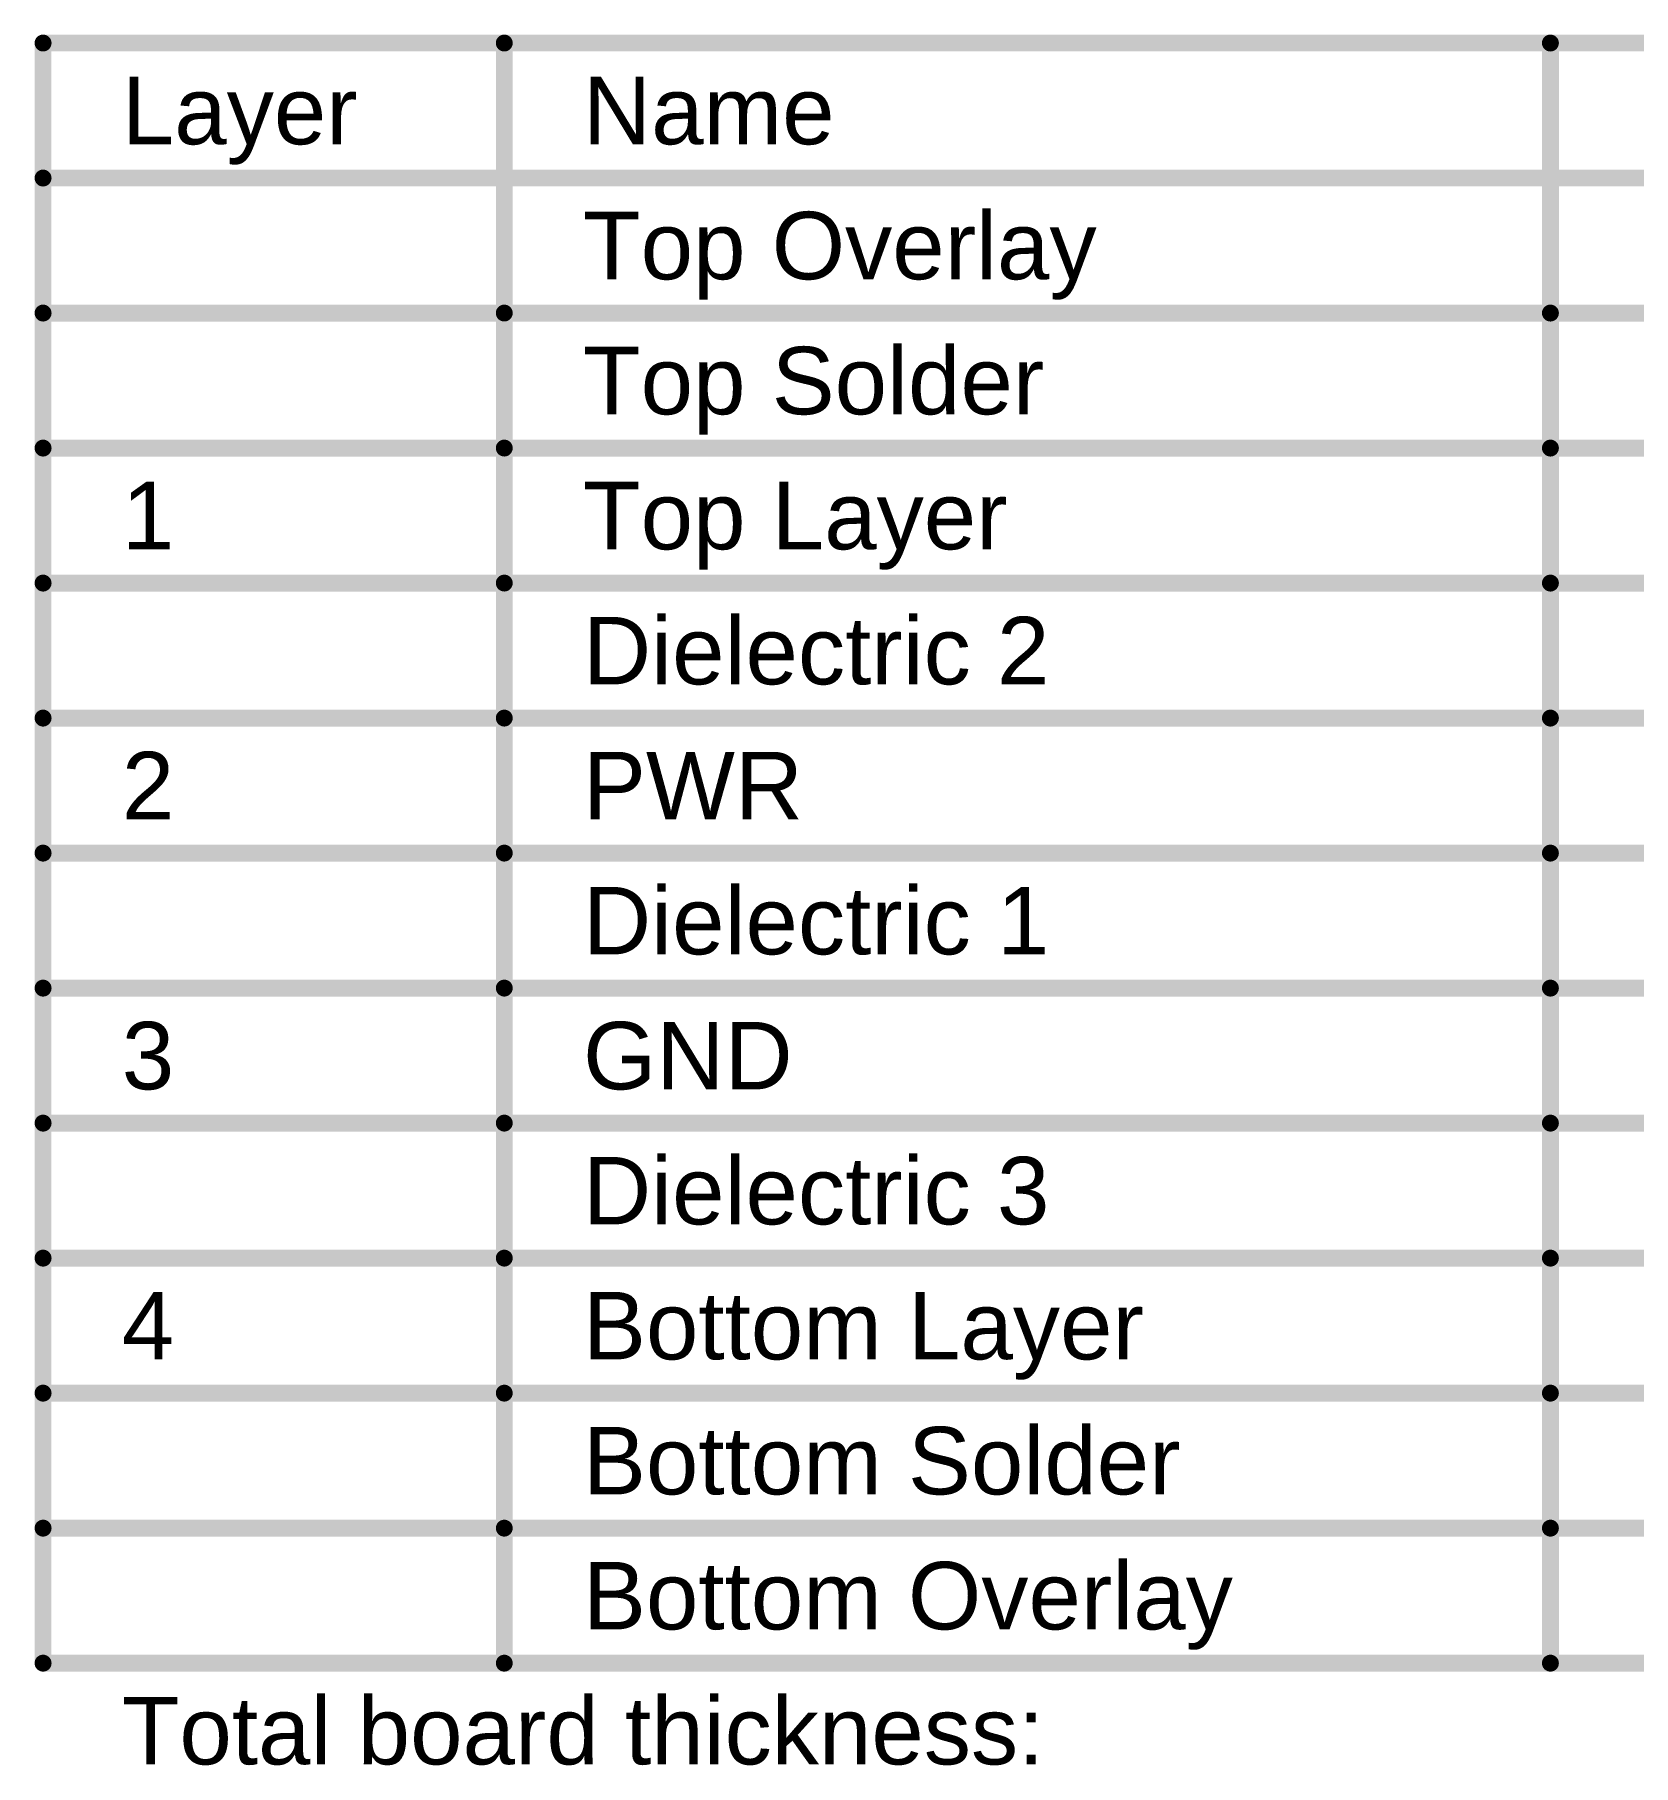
# Model space of a CAD drawing. Header units: inches. Extents: x -6 to 328, y -6 to 90.
# Drawn here: x 47.8 to 83.89, y 5.74 to 44.82 of the extents above; entities that cross this region are included whole.
import ezdxf

# ---------------------------------------------------------------- set-up
doc = ezdxf.new("R2010")
doc.units = ezdxf.units.IN
doc.layers.add('Fabrication', color=76, linetype='Continuous')
doc.styles.add('Arial', font='', dxfattribs={"height": 0.2})
doc.styles.get('Arial').set_extended_font_data('Arial')

msp = doc.modelspace()

# ---------------------------------------------------------------- linework, layer by layer
at = {"layer": 'Fabrication', "const_width": 0.381}
for points in [[(47.993, 8.052), (47.993, 44.628)], [(47.993, 44.628), (163.279, 44.628)], [(58.405, 8.052), (58.405, 44.628)], [(82.021, 8.052), (82.021, 44.628)], [(47.993, 41.58), (163.279, 41.58)], [(47.993, 38.532), (58.405, 38.532)], [(58.405, 38.532), (82.021, 38.532)], [(82.021, 38.532), (103.859, 38.532)], [(47.993, 35.484), (58.405, 35.484)], [(58.405, 35.484), (82.021, 35.484)], [(82.021, 35.484), (103.859, 35.484)], [(47.993, 32.436), (58.405, 32.436)], [(58.405, 32.436), (82.021, 32.436)], [(82.021, 32.436), (103.859, 32.436)], [(47.993, 29.388), (58.405, 29.388)], [(58.405, 29.388), (82.021, 29.388)], [(82.021, 29.388), (103.859, 29.388)], [(47.993, 26.34), (58.405, 26.34)], [(58.405, 26.34), (82.021, 26.34)], [(82.021, 26.34), (103.859, 26.34)], [(47.993, 23.292), (58.405, 23.292)], [(58.405, 23.292), (82.021, 23.292)], [(82.021, 23.292), (103.859, 23.292)], [(47.993, 20.244), (58.405, 20.244)], [(58.405, 20.244), (82.021, 20.244)], [(82.021, 20.244), (103.859, 20.244)], [(47.993, 17.196), (58.405, 17.196)], [(58.405, 17.196), (82.021, 17.196)], [(82.021, 17.196), (103.859, 17.196)], [(47.993, 14.148), (58.405, 14.148)], [(58.405, 14.148), (82.021, 14.148)], [(82.021, 14.148), (103.859, 14.148)], [(47.993, 11.1), (58.405, 11.1)], [(58.405, 11.1), (82.021, 11.1)], [(82.021, 11.1), (103.859, 11.1)], [(47.993, 8.052), (58.405, 8.052)], [(58.405, 8.052), (82.021, 8.052)], [(82.021, 8.052), (103.859, 8.052)]]:
    msp.add_lwpolyline(points, dxfattribs=at)
at = {"layer": 'Fabrication', "const_width": 0.191}
for points in [[(47.898, 44.628, 1), (48.089, 44.628, 1)], [(47.898, 44.628, 1), (48.089, 44.628, 1)], [(58.31, 44.628, 1), (58.5, 44.628, 1)], [(81.925, 44.628, 1), (82.116, 44.628, 1)], [(47.898, 41.58, 1), (48.089, 41.58, 1)], [(47.898, 38.532, 1), (48.089, 38.532, 1)], [(58.31, 38.532, 1), (58.5, 38.532, 1)], [(58.31, 38.532, 1), (58.5, 38.532, 1)], [(81.925, 38.532, 1), (82.116, 38.532, 1)], [(81.925, 38.532, 1), (82.116, 38.532, 1)], [(47.898, 35.484, 1), (48.089, 35.484, 1)], [(58.31, 35.484, 1), (58.5, 35.484, 1)], [(58.31, 35.484, 1), (58.5, 35.484, 1)], [(81.925, 35.484, 1), (82.116, 35.484, 1)], [(81.925, 35.484, 1), (82.116, 35.484, 1)], [(47.898, 32.436, 1), (48.089, 32.436, 1)], [(58.31, 32.436, 1), (58.5, 32.436, 1)], [(58.31, 32.436, 1), (58.5, 32.436, 1)], [(81.925, 32.436, 1), (82.116, 32.436, 1)], [(81.925, 32.436, 1), (82.116, 32.436, 1)], [(47.898, 29.388, 1), (48.089, 29.388, 1)], [(58.31, 29.388, 1), (58.5, 29.388, 1)], [(58.31, 29.388, 1), (58.5, 29.388, 1)], [(81.925, 29.388, 1), (82.116, 29.388, 1)], [(81.925, 29.388, 1), (82.116, 29.388, 1)], [(47.898, 26.34, 1), (48.089, 26.34, 1)], [(58.31, 26.34, 1), (58.5, 26.34, 1)], [(58.31, 26.34, 1), (58.5, 26.34, 1)], [(81.925, 26.34, 1), (82.116, 26.34, 1)], [(81.925, 26.34, 1), (82.116, 26.34, 1)], [(47.898, 23.292, 1), (48.089, 23.292, 1)], [(58.31, 23.292, 1), (58.5, 23.292, 1)], [(58.31, 23.292, 1), (58.5, 23.292, 1)], [(81.925, 23.292, 1), (82.116, 23.292, 1)], [(81.925, 23.292, 1), (82.116, 23.292, 1)], [(47.898, 20.244, 1), (48.089, 20.244, 1)], [(58.31, 20.244, 1), (58.5, 20.244, 1)], [(58.31, 20.244, 1), (58.5, 20.244, 1)], [(81.925, 20.244, 1), (82.116, 20.244, 1)], [(81.925, 20.244, 1), (82.116, 20.244, 1)], [(47.898, 17.196, 1), (48.089, 17.196, 1)], [(58.31, 17.196, 1), (58.5, 17.196, 1)], [(58.31, 17.196, 1), (58.5, 17.196, 1)], [(81.925, 17.196, 1), (82.116, 17.196, 1)], [(81.925, 17.196, 1), (82.116, 17.196, 1)], [(47.898, 14.148, 1), (48.089, 14.148, 1)], [(58.31, 14.148, 1), (58.5, 14.148, 1)], [(58.31, 14.148, 1), (58.5, 14.148, 1)], [(81.925, 14.148, 1), (82.116, 14.148, 1)], [(81.925, 14.148, 1), (82.116, 14.148, 1)], [(47.898, 11.1, 1), (48.089, 11.1, 1)], [(58.31, 11.1, 1), (58.5, 11.1, 1)], [(58.31, 11.1, 1), (58.5, 11.1, 1)], [(81.925, 11.1, 1), (82.116, 11.1, 1)], [(81.925, 11.1, 1), (82.116, 11.1, 1)], [(47.898, 8.052, 1), (48.089, 8.052, 1)], [(47.898, 8.052, 1), (48.089, 8.052, 1)], [(58.31, 8.052, 1), (58.5, 8.052, 1)], [(58.31, 8.052, 1), (58.5, 8.052, 1)], [(58.31, 8.052, 1), (58.5, 8.052, 1)], [(81.925, 8.052, 1), (82.116, 8.052, 1)], [(81.925, 8.052, 1), (82.116, 8.052, 1)], [(81.925, 8.052, 1), (82.116, 8.052, 1)]]:
    msp.add_lwpolyline(points, format="xyb", close=True, dxfattribs=at)

# ---------------------------------------------------------------- texts
at = {"layer": 'Fabrication', "style": 'Arial'}
for s, p in [('Layer', (49.771, 42.342)), ('Name', (60.183, 42.342)), ('Top Overlay', (60.183, 39.294)), ('Top Solder', (60.183, 36.246)), ('1', (49.771, 33.198)), ('Top Layer', (60.183, 33.198)), ('Dielectric 2', (60.183, 30.15)), ('2', (49.771, 27.102)), ('PWR', (60.183, 27.102)), ('Dielectric 1', (60.183, 24.054)), ('3', (49.771, 21.006)), ('GND', (60.183, 21.006)), ('Dielectric 3', (60.183, 17.958)), ('4', (49.771, 14.91)), ('Bottom Layer', (60.183, 14.91)), ('Bottom Solder', (60.183, 11.862)), ('Bottom Overlay', (60.183, 8.814)), ('Total board thickness:', (49.771, 5.766))]:
    msp.add_text(s, height=1.524, dxfattribs=at).set_placement(p)

doc.saveas('drawing.dxf')
